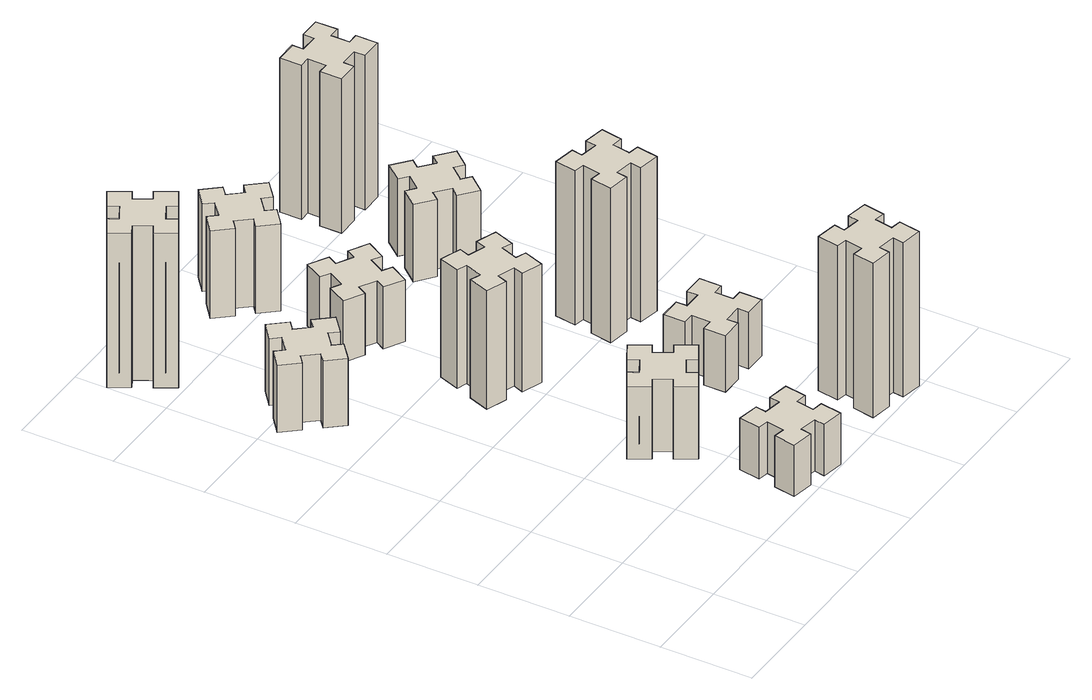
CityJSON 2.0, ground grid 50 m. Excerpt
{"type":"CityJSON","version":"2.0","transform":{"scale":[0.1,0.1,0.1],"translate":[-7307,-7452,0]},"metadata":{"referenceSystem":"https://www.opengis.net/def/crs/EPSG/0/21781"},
"CityObjects":{
"building1":{"type":"Building","attributes":{"class":"1000","function":"1000","usage":"1000","yearOfConstruction":2016,"roofType":"1000","measuredHeight":39,"storeysAboveGround":30,"storeysBelowGround":0},"geometry":[{"type":"Solid","lod":"1","boundaries":[[[[0,1,2,3,4,5,6,7,8,9,10,11,12,13,14,15,16,17,18,19]],[[17,16,20,21]],[[16,15,22,20]],[[15,14,23,22]],[[14,13,24,23]],[[13,12,25,24]],[[12,11,26,25]],[[11,10,27,26]],[[10,9,28,27]],[[9,8,29,28]],[[8,7,30,29]],[[7,6,31,30]],[[6,5,32,31]],[[5,4,33,32]],[[4,3,34,33]],[[3,2,35,34]],[[2,1,36,35]],[[1,0,37,36]],[[0,19,38,37]],[[19,18,39,38]],[[18,17,21,39]],[[24,25,26,27,28,29,30,31,32,33,34,35,36,37,38,39,21,20,22,23]]]]}]},
"building2":{"type":"Building","attributes":{"class":"1000","function":"1000","usage":"1000","yearOfConstruction":2016,"roofType":"1000","measuredHeight":30,"storeysAboveGround":30,"storeysBelowGround":0},"geometry":[{"type":"Solid","lod":"1","boundaries":[[[[40,41,42,43,44,45,46,47,48,49,50,51,52,53,54,55,56,57,58,59]],[[57,56,60,61]],[[56,55,62,60]],[[55,54,63,62]],[[54,53,64,63]],[[53,52,65,64]],[[52,51,66,65]],[[51,50,67,66]],[[50,49,68,67]],[[49,48,69,68]],[[48,47,70,69]],[[47,46,71,70]],[[46,45,72,71]],[[45,44,73,72]],[[44,43,74,73]],[[43,42,75,74]],[[42,41,76,75]],[[41,40,77,76]],[[40,59,78,77]],[[59,58,79,78]],[[58,57,61,79]],[[64,65,66,67,68,69,70,71,72,73,74,75,76,77,78,79,61,60,62,63]]]]}]},
"building3":{"type":"Building","attributes":{"class":"1000","function":"1000","usage":"1000","yearOfConstruction":2016,"roofType":"1000","measuredHeight":90,"storeysAboveGround":30,"storeysBelowGround":0},"geometry":[{"type":"Solid","lod":"1","boundaries":[[[[80,81,82,83,84,85,86,87,88,89,90,91,92,93,94,95,96,97,98,99]],[[97,96,100,101]],[[96,95,102,100]],[[95,94,103,102]],[[94,93,104,103]],[[93,92,105,104]],[[92,91,106,105]],[[91,90,107,106]],[[90,89,108,107]],[[89,88,109,108]],[[88,87,110,109]],[[87,86,111,110]],[[86,85,112,111]],[[85,84,113,112]],[[84,83,114,113]],[[83,82,115,114]],[[82,81,116,115]],[[81,80,117,116]],[[80,99,118,117]],[[99,98,119,118]],[[98,97,101,119]],[[104,105,106,107,108,109,110,111,112,113,114,115,116,117,118,119,101,100,102,103]]]]}]},
"building4":{"type":"Building","attributes":{"class":"1000","function":"1000","usage":"1000","yearOfConstruction":2016,"roofType":"1000","measuredHeight":42,"storeysAboveGround":30,"storeysBelowGround":0},"geometry":[{"type":"Solid","lod":"1","boundaries":[[[[120,121,122,123,124,125,126,127,128,129,130,131,132,133,134,135,136,137,138,139]],[[137,136,140,141]],[[136,135,142,140]],[[135,134,143,142]],[[134,133,144,143]],[[133,132,145,144]],[[132,131,146,145]],[[131,130,147,146]],[[130,129,148,147]],[[129,128,149,148]],[[128,127,150,149]],[[127,126,151,150]],[[126,125,152,151]],[[125,124,153,152]],[[124,123,154,153]],[[123,122,155,154]],[[122,121,156,155]],[[121,120,157,156]],[[120,139,158,157]],[[139,138,159,158]],[[138,137,141,159]],[[144,145,146,147,148,149,150,151,152,153,154,155,156,157,158,159,141,140,142,143]]]]}]},
"building5":{"type":"Building","attributes":{"class":"1000","function":"1000","usage":"1000","yearOfConstruction":2016,"roofType":"1000","measuredHeight":69,"storeysAboveGround":30,"storeysBelowGround":0},"geometry":[{"type":"Solid","lod":"1","boundaries":[[[[160,161,162,163,164,165,166,167,168,169,170,171,172,173,174,175,176,177,178,179]],[[177,176,180,181]],[[176,175,182,180]],[[175,174,183,182]],[[174,173,184,183]],[[173,172,185,184]],[[172,171,186,185]],[[171,170,187,186]],[[170,169,188,187]],[[169,168,189,188]],[[168,167,190,189]],[[167,166,191,190]],[[166,165,192,191]],[[165,164,193,192]],[[164,163,194,193]],[[163,162,195,194]],[[162,161,196,195]],[[161,160,197,196]],[[160,179,198,197]],[[179,178,199,198]],[[178,177,181,199]],[[184,185,186,187,188,189,190,191,192,193,194,195,196,197,198,199,181,180,182,183]]]]}]},
"building6":{"type":"Building","attributes":{"class":"1000","function":"1000","usage":"1000","yearOfConstruction":2016,"roofType":"1000","measuredHeight":36,"storeysAboveGround":30,"storeysBelowGround":0},"geometry":[{"type":"Solid","lod":"1","boundaries":[[[[200,201,202,203,204,205,206,207,208,209,210,211,212,213,214,215,216,217,218,219]],[[217,216,220,221]],[[216,215,222,220]],[[215,214,223,222]],[[214,213,224,223]],[[213,212,225,224]],[[212,211,226,225]],[[211,210,227,226]],[[210,209,228,227]],[[209,208,229,228]],[[208,207,230,229]],[[207,206,231,230]],[[206,205,232,231]],[[205,204,233,232]],[[204,203,234,233]],[[203,202,235,234]],[[202,201,236,235]],[[201,200,237,236]],[[200,219,238,237]],[[219,218,239,238]],[[218,217,221,239]],[[224,225,226,227,228,229,230,231,232,233,234,235,236,237,238,239,221,220,222,223]]]]}]},
"building7":{"type":"Building","attributes":{"class":"1000","function":"1000","usage":"1000","yearOfConstruction":2016,"roofType":"1000","measuredHeight":90,"storeysAboveGround":30,"storeysBelowGround":0},"geometry":[{"type":"Solid","lod":"1","boundaries":[[[[240,241,242,243,244,245,246,247,248,249,250,251,252,253,254,255,256,257,258,259]],[[257,256,260,261]],[[256,255,262,260]],[[255,254,263,262]],[[254,253,264,263]],[[253,252,265,264]],[[252,251,266,265]],[[251,250,267,266]],[[250,249,268,267]],[[249,248,269,268]],[[248,247,270,269]],[[247,246,271,270]],[[246,245,272,271]],[[245,244,273,272]],[[244,243,274,273]],[[243,242,275,274]],[[242,241,276,275]],[[241,240,277,276]],[[240,259,278,277]],[[259,258,279,278]],[[258,257,261,279]],[[264,265,266,267,268,269,270,271,272,273,274,275,276,277,278,279,261,260,262,263]]]]}]},
"building8":{"type":"Building","attributes":{"class":"1000","function":"1000","usage":"1000","yearOfConstruction":2016,"roofType":"1000","measuredHeight":33,"storeysAboveGround":30,"storeysBelowGround":0},"geometry":[{"type":"Solid","lod":"1","boundaries":[[[[280,281,282,283,284,285,286,287,288,289,290,291,292,293,294,295,296,297,298,299]],[[297,296,300,301]],[[296,295,302,300]],[[295,294,303,302]],[[294,293,304,303]],[[293,292,305,304]],[[292,291,306,305]],[[291,290,307,306]],[[290,289,308,307]],[[289,288,309,308]],[[288,287,310,309]],[[287,286,311,310]],[[286,285,312,311]],[[285,284,313,312]],[[284,283,314,313]],[[283,282,315,314]],[[282,281,316,315]],[[281,280,317,316]],[[280,299,318,317]],[[299,298,319,318]],[[298,297,301,319]],[[304,305,306,307,308,309,310,311,312,313,314,315,316,317,318,319,301,300,302,303]]]]}]},
"building9":{"type":"Building","attributes":{"class":"1000","function":"1000","usage":"1000","yearOfConstruction":2016,"roofType":"1000","measuredHeight":51,"storeysAboveGround":30,"storeysBelowGround":0},"geometry":[{"type":"Solid","lod":"1","boundaries":[[[[320,321,322,323,324,325,326,327,328,329,330,331,332,333,334,335,336,337,338,339]],[[337,336,340,341]],[[336,335,342,340]],[[335,334,343,342]],[[334,333,344,343]],[[333,332,345,344]],[[332,331,346,345]],[[331,330,347,346]],[[330,329,348,347]],[[329,328,349,348]],[[328,327,350,349]],[[327,326,351,350]],[[326,325,352,351]],[[325,324,353,352]],[[324,323,354,353]],[[323,322,355,354]],[[322,321,356,355]],[[321,320,357,356]],[[320,339,358,357]],[[339,338,359,358]],[[338,337,341,359]],[[344,345,346,347,348,349,350,351,352,353,354,355,356,357,358,359,341,340,342,343]]]]}]},
"building10":{"type":"Building","attributes":{"class":"1000","function":"1000","usage":"1000","yearOfConstruction":2016,"roofType":"1000","measuredHeight":90,"storeysAboveGround":30,"storeysBelowGround":0},"geometry":[{"type":"Solid","lod":"1","boundaries":[[[[360,361,362,363,364,365,366,367,368,369,370,371,372,373,374,375,376,377,378,379]],[[377,376,380,381]],[[376,375,382,380]],[[375,374,383,382]],[[374,373,384,383]],[[373,372,385,384]],[[372,371,386,385]],[[371,370,387,386]],[[370,369,388,387]],[[369,368,389,388]],[[368,367,390,389]],[[367,366,391,390]],[[366,365,392,391]],[[365,364,393,392]],[[364,363,394,393]],[[363,362,395,394]],[[362,361,396,395]],[[361,360,397,396]],[[360,379,398,397]],[[379,378,399,398]],[[378,377,381,399]],[[384,385,386,387,388,389,390,391,392,393,394,395,396,397,398,399,381,380,382,383]]]]}]},
"building11":{"type":"Building","attributes":{"class":"1000","function":"1000","usage":"1000","yearOfConstruction":2016,"roofType":"1000","measuredHeight":45,"storeysAboveGround":30,"storeysBelowGround":0},"geometry":[{"type":"Solid","lod":"1","boundaries":[[[[400,401,402,403,404,405,406,407,408,409,410,411,412,413,414,415,416,417,418,419]],[[417,416,420,421]],[[416,415,422,420]],[[415,414,423,422]],[[414,413,424,423]],[[413,412,425,424]],[[412,411,426,425]],[[411,410,427,426]],[[410,409,428,427]],[[409,408,429,428]],[[408,407,430,429]],[[407,406,431,430]],[[406,405,432,431]],[[405,404,433,432]],[[404,403,434,433]],[[403,402,435,434]],[[402,401,436,435]],[[401,400,437,436]],[[400,419,438,437]],[[419,418,439,438]],[[418,417,421,439]],[[424,425,426,427,428,429,430,431,432,433,434,435,436,437,438,439,421,420,422,423]]]]}]},
"building12":{"type":"Building","attributes":{"class":"1000","function":"1000","usage":"1000","yearOfConstruction":2016,"roofType":"1000","measuredHeight":90,"storeysAboveGround":30,"storeysBelowGround":0},"geometry":[{"type":"Solid","lod":"1","boundaries":[[[[440,441,442,443,444,445,446,447,448,449,450,451,452,453,454,455,456,457,458,459]],[[457,456,460,461]],[[456,455,462,460]],[[455,454,463,462]],[[454,453,464,463]],[[453,452,465,464]],[[452,451,466,465]],[[451,450,467,466]],[[450,449,468,467]],[[449,448,469,468]],[[448,447,470,469]],[[447,446,471,470]],[[446,445,472,471]],[[445,444,473,472]],[[444,443,474,473]],[[443,442,475,474]],[[442,441,476,475]],[[441,440,477,476]],[[440,459,478,477]],[[459,458,479,478]],[[458,457,461,479]],[[464,465,466,467,468,469,470,471,472,473,474,475,476,477,478,479,461,460,462,463]]]]}]}
},
"vertices":[
[368,2309,0],[444,2373,0],[483,2327,0],[575,2404,0],[498,2496,0],[452,2458,0],[387,2534,0],[433,2573,0],[356,2665,0],[264,2588,0],[303,2542,0],[226,2477,0],[188,2523,0],[96,2446,0],[173,2354,0],[219,2393,0],[283,2316,0],[237,2278,0],[314,2186,0],[406,2263,0],[283,2316,390],[237,2278,390],[219,2393,390],[173,2354,390],[96,2446,390],[188,2523,390],[226,2477,390],[303,2542,390],[264,2588,390],[356,2665,390],[433,2573,390],[387,2534,390],[452,2458,390],[498,2496,390],[575,2404,390],[483,2327,390],[444,2373,390],[368,2309,390],[406,2263,390],[314,2186,390],
[976,274,0],[958,175,0],[899,186,0],[878,67,0],[997,47,0],[1007,106,0],[1105,88,0],[1095,29,0],[1213,8,0],[1234,127,0],[1175,137,0],[1192,235,0],[1251,225,0],[1272,343,0],[1154,364,0],[1144,305,0],[1045,322,0],[1056,381,0],[937,402,0],[917,284,0],[1045,322,300],[1056,381,300],[1144,305,300],[1154,364,300],[1272,343,300],[1251,225,300],[1192,235,300],[1175,137,300],[1234,127,300],[1213,8,300],[1095,29,300],[1105,88,300],[1007,106,300],[997,47,300],[878,67,300],[899,186,300],[958,175,300],[976,274,300],[917,284,300],[937,402,300],
[224,3386,0],[137,3336,0],[107,3388,0],[3,3328,0],[63,3224,0],[115,3254,0],[165,3167,0],[113,3137,0],[173,3033,0],[277,3093,0],[247,3145,0],[334,3195,0],[364,3143,0],[468,3203,0],[408,3307,0],[356,3277,0],[306,3364,0],[358,3394,0],[298,3498,0],[194,3438,0],[306,3364,900],[358,3394,900],[356,3277,900],[408,3307,900],[468,3203,900],[364,3143,900],[334,3195,900],[247,3145,900],[277,3093,900],[173,3033,900],[113,3137,900],[165,3167,900],[115,3254,900],[63,3224,900],[3,3328,900],[107,3388,900],[137,3336,900],[224,3386,900],[194,3438,900],[298,3498,900],
[964,966,0],[877,916,0],[847,968,0],[743,908,0],[803,804,0],[855,834,0],[905,747,0],[853,717,0],[913,613,0],[1017,673,0],[987,725,0],[1074,775,0],[1104,723,0],[1208,783,0],[1148,887,0],[1096,857,0],[1046,944,0],[1098,974,0],[1038,1078,0],[934,1018,0],[1046,944,420],[1098,974,420],[1096,857,420],[1148,887,420],[1208,783,420],[1104,723,420],[1074,775,420],[987,725,420],[1017,673,420],[913,613,420],[853,717,420],[905,747,420],[855,834,420],[803,804,420],[743,908,420],[847,968,420],[877,916,420],[964,966,420],[934,1018,420],[1038,1078,420],
[1062,1701,0],[1096,1795,0],[1152,1774,0],[1193,1887,0],[1080,1928,0],[1060,1872,0],[966,1906,0],[987,1962,0],[874,2003,0],[833,1890,0],[889,1870,0],[855,1776,0],[799,1797,0],[757,1684,0],[870,1643,0],[891,1699,0],[985,1665,0],[964,1609,0],[1077,1567,0],[1118,1680,0],[985,1665,690],[964,1609,690],[891,1699,690],[870,1643,690],[757,1684,690],[799,1797,690],[855,1776,690],[889,1870,690],[833,1890,690],[874,2003,690],[987,1962,690],[966,1906,690],[1060,1872,690],[1080,1928,690],[1193,1887,690],[1152,1774,690],[1096,1795,690],[1062,1701,690],[1118,1680,690],[1077,1567,690],
[905,2624,0],[855,2537,0],[803,2567,0],[743,2463,0],[847,2403,0],[877,2455,0],[964,2405,0],[934,2353,0],[1038,2293,0],[1098,2397,0],[1046,2427,0],[1096,2514,0],[1148,2484,0],[1208,2588,0],[1104,2648,0],[1074,2596,0],[987,2646,0],[1017,2698,0],[913,2758,0],[853,2654,0],[987,2646,360],[1017,2698,360],[1074,2596,360],[1104,2648,360],[1208,2588,360],[1148,2484,360],[1096,2514,360],[1046,2427,360],[1098,2397,360],[1038,2293,360],[934,2353,360],[964,2405,360],[877,2455,360],[847,2403,360],[743,2463,360],[803,2567,360],[855,2537,360],[905,2624,360],[853,2654,360],[913,2758,360],
[1716,274,0],[1698,175,0],[1639,186,0],[1618,67,0],[1737,47,0],[1747,106,0],[1845,88,0],[1835,29,0],[1953,8,0],[1974,127,0],[1915,137,0],[1932,235,0],[1991,225,0],[2012,343,0],[1894,364,0],[1884,305,0],[1785,322,0],[1796,381,0],[1677,402,0],[1657,284,0],[1785,322,900],[1796,381,900],[1884,305,900],[1894,364,900],[2012,343,900],[1991,225,900],[1932,235,900],[1915,137,900],[1974,127,900],[1953,8,900],[1835,29,900],[1845,88,900],[1747,106,900],[1737,47,900],[1618,67,900],[1639,186,900],[1698,175,900],[1716,274,900],[1657,284,900],[1677,402,900],
[1565,835,0],[1665,835,0],[1665,775,0],[1785,775,0],[1785,895,0],[1725,895,0],[1725,995,0],[1785,995,0],[1785,1115,0],[1665,1115,0],[1665,1055,0],[1565,1055,0],[1565,1115,0],[1445,1115,0],[1445,995,0],[1505,995,0],[1505,895,0],[1445,895,0],[1445,775,0],[1565,775,0],[1505,895,330],[1445,895,330],[1505,995,330],[1445,995,330],[1445,1115,330],[1565,1115,330],[1565,1055,330],[1665,1055,330],[1665,1115,330],[1785,1115,330],[1785,995,330],[1725,995,330],[1725,895,330],[1785,895,330],[1785,775,330],[1665,775,330],[1665,835,330],[1565,835,330],[1565,775,330],[1445,775,330],
[1092,3198,0],[1027,3274,0],[1073,3313,0],[996,3405,0],[904,3328,0],[943,3282,0],[866,3217,0],[828,3263,0],[736,3186,0],[813,3094,0],[859,3133,0],[923,3056,0],[877,3018,0],[954,2926,0],[1046,3003,0],[1008,3049,0],[1084,3113,0],[1123,3067,0],[1215,3144,0],[1138,3236,0],[1084,3113,510],[1123,3067,510],[1008,3049,510],[1046,3003,510],[954,2926,510],[877,3018,510],[923,3056,510],[859,3133,510],[813,3094,510],[736,3186,510],[828,3263,510],[866,3217,510],[943,3282,510],[904,3328,510],[996,3405,510],[1073,3313,510],[1027,3274,510],[1092,3198,510],[1138,3236,510],[1215,3144,510],
[1647,1486,0],[1745,1468,0],[1735,1409,0],[1853,1388,0],[1874,1507,0],[1815,1517,0],[1832,1615,0],[1891,1605,0],[1912,1723,0],[1794,1744,0],[1784,1685,0],[1685,1702,0],[1696,1761,0],[1577,1782,0],[1557,1664,0],[1616,1654,0],[1598,1555,0],[1539,1566,0],[1518,1447,0],[1637,1427,0],[1598,1555,900],[1539,1566,900],[1616,1654,900],[1557,1664,900],[1577,1782,900],[1696,1761,900],[1685,1702,900],[1784,1685,900],[1794,1744,900],[1912,1723,900],[1891,1605,900],[1832,1615,900],[1815,1517,900],[1874,1507,900],[1853,1388,900],[1735,1409,900],[1745,1468,900],[1647,1486,900],[1637,1427,900],[1518,1447,900],
[1824,2577,0],[1748,2642,0],[1786,2688,0],[1694,2765,0],[1617,2673,0],[1663,2634,0],[1599,2558,0],[1553,2596,0],[1476,2504,0],[1568,2427,0],[1606,2473,0],[1683,2409,0],[1644,2363,0],[1736,2286,0],[1813,2378,0],[1767,2416,0],[1832,2493,0],[1878,2454,0],[1955,2546,0],[1863,2623,0],[1832,2493,450],[1878,2454,450],[1767,2416,450],[1813,2378,450],[1736,2286,450],[1644,2363,450],[1683,2409,450],[1606,2473,450],[1568,2427,450],[1476,2504,450],[1553,2596,450],[1599,2558,450],[1663,2634,450],[1617,2673,450],[1694,2765,450],[1786,2688,450],[1748,2642,450],[1824,2577,450],[1863,2623,450],[1955,2546,450],
[1765,3055,0],[1865,3055,0],[1865,2995,0],[1985,2995,0],[1985,3115,0],[1925,3115,0],[1925,3215,0],[1985,3215,0],[1985,3335,0],[1865,3335,0],[1865,3275,0],[1765,3275,0],[1765,3335,0],[1645,3335,0],[1645,3215,0],[1705,3215,0],[1705,3115,0],[1645,3115,0],[1645,2995,0],[1765,2995,0],[1705,3115,900],[1645,3115,900],[1705,3215,900],[1645,3215,900],[1645,3335,900],[1765,3335,900],[1765,3275,900],[1865,3275,900],[1865,3335,900],[1985,3335,900],[1985,3215,900],[1925,3215,900],[1925,3115,900],[1985,3115,900],[1985,2995,900],[1865,2995,900],[1865,3055,900],[1765,3055,900],[1765,2995,900],[1645,2995,900]
]}
